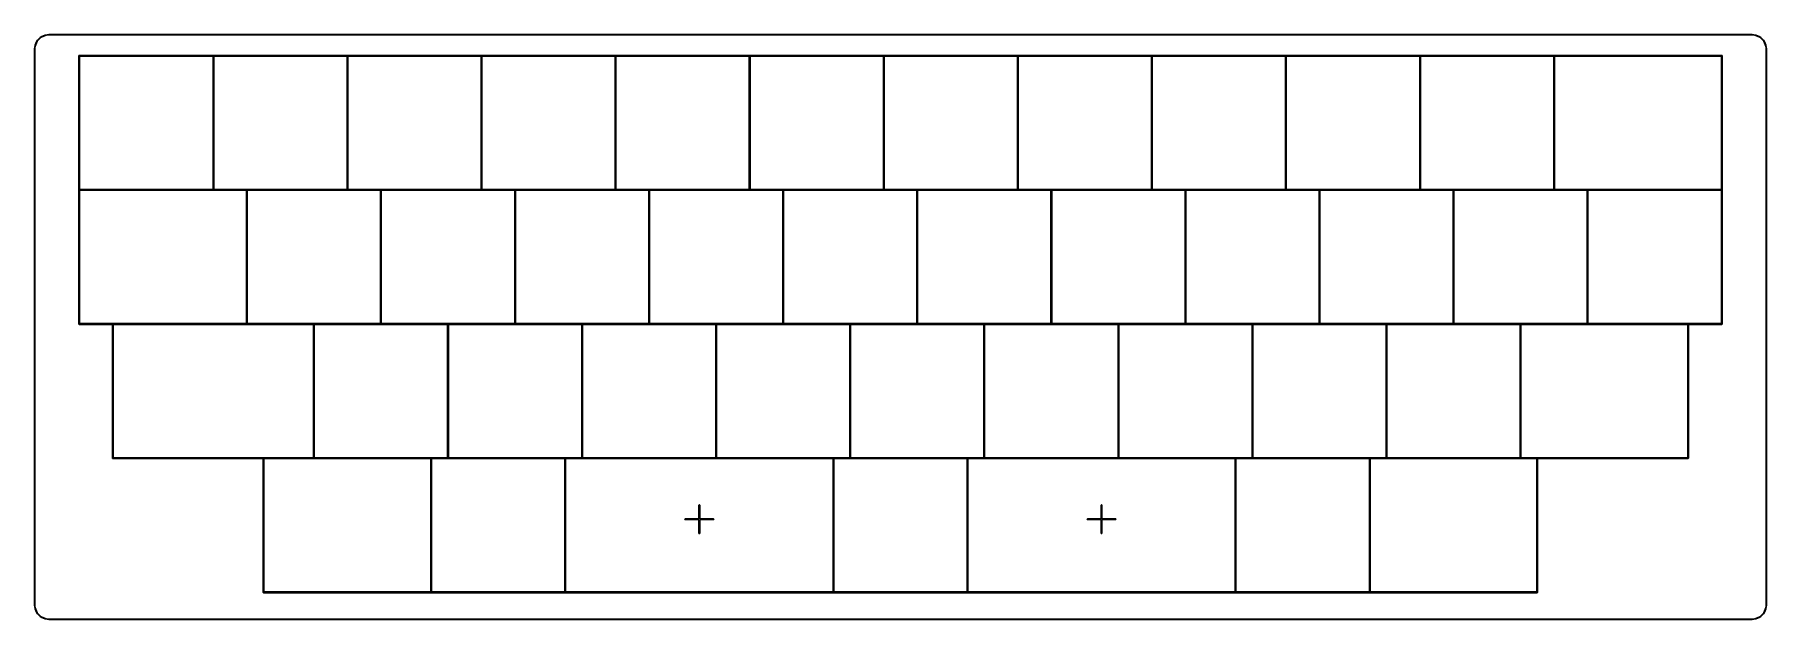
# Model space of a CAD drawing. Extents: x 24 to 270, y -104 to -21.
import ezdxf

# ---------------------------------------------------------------- set-up
doc = ezdxf.new("R2010")
doc.units = 0
doc.layers.add('BLACK', color=7, linetype='CONTINUOUS')

msp = doc.modelspace()

# ---------------------------------------------------------------- linework, layer by layer
at = {"layer": 'BLACK', "linetype": 'CONTINUOUS'}
for p, q in [((23.827549, -22.3625), (23.974709, -22.142258)), ((24.09318, -22.069998), (23.935574, -22.275394)), ((23.974709, -22.142258), (24.149359, -21.943109)), ((24.276248, -21.88693), (24.09318, -22.069998)), ((24.149359, -21.943109), (24.348508, -21.768459)), ((24.481644, -21.729324), (24.276248, -21.88693)), ((24.348508, -21.768459), (24.56875, -21.621299)), ((24.705855, -21.599875), (24.481644, -21.729324)), ((24.56875, -21.621299), (24.806316, -21.504144)), ((24.945045, -21.5008), (24.705855, -21.599875)), ((24.806316, -21.504144), (25.057141, -21.419)), ((25.19512, -21.433793), (24.945045, -21.5008)), ((25.057141, -21.419), (25.316934, -21.367324)), ((25.451802, -21.4), (25.19512, -21.433793)), ((25.316934, -21.367324), (25.58125, -21.35)), ((25.58125, -21.4), (25.451802, -21.4)), ((25.58125, -21.35), (267.58125, -21.35)), ((267.58125, -21.4), (25.58125, -21.4)), ((267.58125, -21.35), (267.84557, -21.367318)), ((267.581251, -21.4), (267.58125, -21.399999)), ((267.58125, -21.399999), (267.58125, -21.4)), ((267.710701, -21.399997), (267.581251, -21.4)), ((267.967388, -21.433784), (267.710701, -21.399997)), ((267.84557, -21.367318), (268.105368, -21.418989)), ((268.217468, -21.500787), (267.967388, -21.433784)), ((268.105368, -21.418989), (268.356199, -21.504129)), ((268.456663, -21.59986), (268.217468, -21.500787)), ((268.356199, -21.504129), (268.593771, -21.621282)), ((268.68088, -21.729307), (268.456663, -21.59986)), ((268.593771, -21.621282), (268.814018, -21.768442)), ((268.886282, -21.886912), (268.68088, -21.729307)), ((268.814018, -21.768442), (269.013173, -21.943091)), ((269.069355, -22.069981), (268.886282, -21.886912)), ((269.013173, -21.943091), (269.187828, -22.142241)), ((269.226966, -22.275379), (269.069355, -22.069981)), ((269.187828, -22.142241), (269.334993, -22.362485)), ((23.55625, -23.375), (23.573574, -23.110684)), ((23.55625, -102.375), (23.55625, -23.375)), ((23.573574, -23.110684), (23.62525, -22.850891)), ((23.640043, -22.98887), (23.60625, -23.245552)), ((23.60625, -23.245552), (23.60625, -23.375)), ((23.60625, -23.375), (23.60625, -102.375)), ((23.62525, -22.850891), (23.710394, -22.600066)), ((23.70705, -22.738795), (23.640043, -22.98887)), ((23.806125, -22.499605), (23.70705, -22.738795)), ((23.710394, -22.600066), (23.827549, -22.3625)), ((23.935574, -22.275394), (23.806125, -22.499605)), ((29.849617, -24.349852), (29.853423, -24.330718)), ((29.849617, -43.399852), (29.849617, -24.349852)), ((29.853423, -24.330718), (29.880483, -24.303658)), ((29.880483, -24.303658), (29.899617, -24.299852)), ((29.899617, -24.299852), (48.949617, -24.299852)), ((29.949617, -24.399852), (29.949617, -43.349852)), ((48.899617, -24.399852), (29.949617, -24.399852)), ((48.899617, -43.349852), (48.899617, -24.399852)), ((48.949617, -24.299852), (67.999617, -24.299852)), ((48.999617, -24.399852), (48.999617, -43.349852)), ((67.949617, -24.399852), (48.999617, -24.399852)), ((67.949617, -43.349852), (67.949617, -24.399852)), ((67.999617, -24.299852), (87.049617, -24.299852)), ((68.049617, -24.399852), (68.049617, -43.349852)), ((86.999617, -24.399852), (68.049617, -24.399852)), ((86.999617, -43.349852), (86.999617, -24.399852)), ((87.049617, -24.299852), (106.099617, -24.299852)), ((87.099617, -24.399852), (87.099617, -43.349852)), ((106.049617, -24.399852), (87.099617, -24.399852)), ((106.049617, -43.349852), (106.049617, -24.399852)), ((106.099617, -24.299852), (125.149617, -24.299852)), ((106.149617, -24.399852), (106.149617, -43.349852)), ((125.099617, -24.399852), (106.149617, -24.399852)), ((125.099617, -43.349852), (125.099617, -24.399852)), ((125.149617, -24.299852), (144.199617, -24.299852)), ((125.199617, -24.399852), (125.199617, -43.349852)), ((144.149617, -24.399852), (125.199617, -24.399852)), ((144.149617, -43.349852), (144.149617, -24.399852)), ((144.199617, -24.299852), (163.249617, -24.299852)), ((144.249617, -24.399852), (144.249617, -43.349852)), ((163.199617, -24.399852), (144.249617, -24.399852)), ((163.199617, -43.349852), (163.199617, -24.399852)), ((163.249617, -24.299852), (182.299617, -24.299852)), ((163.299617, -24.399852), (163.299617, -43.349852)), ((182.249617, -24.399852), (163.299617, -24.399852)), ((182.249617, -43.349852), (182.249617, -24.399852)), ((182.299617, -24.299852), (201.349617, -24.299852)), ((182.349617, -24.399852), (182.349617, -43.349852)), ((201.299617, -24.399852), (182.349617, -24.399852)), ((201.299617, -43.349852), (201.299617, -24.399852)), ((201.349617, -24.299852), (220.399617, -24.299852)), ((201.399617, -24.399852), (201.399617, -43.349852)), ((220.349617, -24.399852), (201.399617, -24.399852)), ((220.349617, -43.349852), (220.349617, -24.399852)), ((220.399617, -24.299852), (239.449617, -24.299852)), ((220.449617, -24.399852), (220.449617, -43.349852)), ((239.399617, -24.399852), (220.449617, -24.399852)), ((239.399617, -43.349852), (239.399617, -24.399852)), ((239.449617, -24.299852), (263.262117, -24.299852)), ((239.499617, -24.399852), (239.499617, -43.349852)), ((263.212117, -24.399852), (239.499617, -24.399852)), ((263.212117, -43.349852), (263.212117, -24.399852)), ((263.262117, -24.299852), (263.281251, -24.303658)), ((263.281251, -24.303658), (263.308311, -24.330718)), ((263.308311, -24.330718), (263.312117, -24.349852)), ((263.312117, -24.349852), (263.312117, -43.399852)), ((269.356418, -22.499592), (269.226966, -22.275379)), ((269.334993, -22.362485), (269.452151, -22.600054)), ((269.455497, -22.738785), (269.356418, -22.499592)), ((269.452151, -22.600054), (269.537298, -22.850883)), ((269.522506, -22.988864), (269.455497, -22.738785)), ((269.5563, -23.24555), (269.522506, -22.988864)), ((269.537298, -22.850883), (269.588975, -23.11068)), ((269.55625, -23.375), (269.5563, -23.374748)), ((269.55625, -102.375), (269.55625, -23.375)), ((269.5563, -23.374748), (269.5563, -23.24555)), ((269.588975, -23.11068), (269.6063, -23.375)), ((269.6063, -23.375), (269.60625, -23.375)), ((269.60625, -23.375), (269.60625, -102.375)), ((29.849617, -62.449852), (29.849617, -43.399852)), ((29.949617, -43.349852), (48.899617, -43.349852)), ((29.949617, -43.449852), (29.949617, -62.399852)), ((48.949617, -43.449852), (29.949617, -43.449852)), ((53.662117, -43.449852), (48.949617, -43.449852)), ((48.999617, -43.349852), (53.712117, -43.349852)), ((53.662117, -62.399852), (53.662117, -43.449852)), ((53.712117, -43.349852), (67.949617, -43.349852)), ((53.762117, -43.449852), (53.762117, -62.399852)), ((67.999617, -43.449852), (53.762117, -43.449852)), ((72.712117, -43.449852), (67.999617, -43.449852)), ((68.049617, -43.349852), (72.762117, -43.349852)), ((72.712117, -62.399852), (72.712117, -43.449852)), ((72.762117, -43.349852), (86.999617, -43.349852)), ((72.812117, -43.449852), (72.812117, -62.399852)), ((87.049617, -43.449852), (72.812117, -43.449852)), ((91.762117, -43.449852), (87.049617, -43.449852)), ((87.099617, -43.349852), (91.812117, -43.349852)), ((91.762117, -62.399852), (91.762117, -43.449852)), ((91.812117, -43.349852), (106.049617, -43.349852)), ((91.862117, -43.449852), (91.862117, -62.399852)), ((106.099617, -43.449852), (91.862117, -43.449852)), ((110.812117, -43.449852), (106.099617, -43.449852)), ((106.149617, -43.349852), (110.862117, -43.349852)), ((110.812117, -62.399852), (110.812117, -43.449852)), ((110.862117, -43.349852), (125.099617, -43.349852)), ((110.912117, -43.449852), (110.912117, -62.399852)), ((125.149617, -43.449852), (110.912117, -43.449852)), ((129.862117, -43.449852), (125.149617, -43.449852)), ((125.199617, -43.349852), (129.912117, -43.349852)), ((129.862117, -62.399852), (129.862117, -43.449852)), ((129.912117, -43.349852), (144.149617, -43.349852)), ((129.962117, -43.449852), (129.962117, -62.399852)), ((144.199617, -43.449852), (129.962117, -43.449852)), ((148.912117, -43.449852), (144.199617, -43.449852)), ((144.249617, -43.349852), (148.962117, -43.349852)), ((148.912117, -62.399852), (148.912117, -43.449852)), ((148.962117, -43.349852), (163.199617, -43.349852)), ((149.012117, -43.449852), (149.012117, -62.399852)), ((163.249617, -43.449852), (149.012117, -43.449852)), ((167.962117, -43.449852), (163.249617, -43.449852)), ((163.299617, -43.349852), (168.012117, -43.349852)), ((167.962117, -62.399852), (167.962117, -43.449852)), ((168.012117, -43.349852), (182.249617, -43.349852)), ((168.062117, -43.449852), (168.062117, -62.399852)), ((182.299617, -43.449852), (168.062117, -43.449852)), ((187.012117, -43.449852), (182.299617, -43.449852)), ((182.349617, -43.349852), (187.062117, -43.349852)), ((187.012117, -62.399852), (187.012117, -43.449852)), ((187.062117, -43.349852), (201.299617, -43.349852)), ((187.112117, -43.449852), (187.112117, -62.399852)), ((201.349617, -43.449852), (187.112117, -43.449852)), ((206.062117, -43.449852), (201.349617, -43.449852)), ((201.399617, -43.349852), (206.112117, -43.349852)), ((206.062117, -62.399852), (206.062117, -43.449852)), ((206.112117, -43.349852), (220.349617, -43.349852)), ((206.162117, -43.449852), (206.162117, -62.399852)), ((220.399617, -43.449852), (206.162117, -43.449852)), ((225.112117, -43.449852), (220.399617, -43.449852)), ((220.449617, -43.349852), (225.162117, -43.349852)), ((225.112117, -62.399852), (225.112117, -43.449852)), ((225.162117, -43.349852), (239.399617, -43.349852)), ((225.212117, -43.449852), (225.212117, -62.399852)), ((239.449617, -43.449852), (225.212117, -43.449852)), ((244.162117, -43.449852), (239.449617, -43.449852)), ((239.499617, -43.349852), (244.212117, -43.349852)), ((244.162117, -62.399852), (244.162117, -43.449852)), ((244.212117, -43.349852), (263.212117, -43.349852)), ((244.262117, -43.449852), (244.262117, -62.399852)), ((263.212117, -43.449852), (244.262117, -43.449852)), ((263.212117, -62.399852), (263.212117, -43.449852)), ((263.312117, -43.399852), (263.312117, -62.449852)), ((29.853423, -62.468986), (29.849617, -62.449852)), ((29.880483, -62.496046), (29.853423, -62.468986)), ((29.899617, -62.499852), (29.880483, -62.496046)), ((34.612117, -62.499852), (29.899617, -62.499852)), ((29.949617, -62.399852), (53.662117, -62.399852)), ((34.612117, -81.499852), (34.612117, -62.499852)), ((34.712117, -62.499852), (34.712117, -81.449852)), ((53.712117, -62.499852), (34.712117, -62.499852)), ((63.187117, -62.499852), (53.712117, -62.499852)), ((53.762117, -62.399852), (63.237117, -62.399852)), ((63.187117, -81.449852), (63.187117, -62.499852)), ((63.237117, -62.399852), (72.712117, -62.399852)), ((63.287117, -62.499852), (63.287117, -81.449852)), ((72.762117, -62.499852), (63.287117, -62.499852)), ((82.237117, -62.499852), (72.762117, -62.499852)), ((72.812117, -62.399852), (82.287117, -62.399852)), ((82.237117, -81.449852), (82.237117, -62.499852)), ((82.287117, -62.399852), (91.762117, -62.399852)), ((82.337117, -62.499852), (82.337117, -81.449852)), ((91.812117, -62.499852), (82.337117, -62.499852)), ((101.287117, -62.499852), (91.812117, -62.499852)), ((91.862117, -62.399852), (101.337117, -62.399852)), ((101.287117, -81.449852), (101.287117, -62.499852)), ((101.337117, -62.399852), (110.812117, -62.399852)), ((101.387117, -62.499852), (101.387117, -81.449852)), ((110.862117, -62.499852), (101.387117, -62.499852)), ((120.337117, -62.499852), (110.862117, -62.499852)), ((110.912117, -62.399852), (120.387117, -62.399852)), ((120.337117, -81.449852), (120.337117, -62.499852)), ((120.387117, -62.399852), (129.862117, -62.399852)), ((120.437117, -62.499852), (120.437117, -81.449852)), ((129.912117, -62.499852), (120.437117, -62.499852)), ((139.387117, -62.499852), (129.912117, -62.499852)), ((129.962117, -62.399852), (139.437117, -62.399852)), ((139.387117, -81.449852), (139.387117, -62.499852)), ((139.437117, -62.399852), (148.912117, -62.399852)), ((139.487117, -62.499852), (139.487117, -81.449852)), ((148.962117, -62.499852), (139.487117, -62.499852)), ((158.437117, -62.499852), (148.962117, -62.499852)), ((149.012117, -62.399852), (158.487117, -62.399852)), ((158.437117, -81.449852), (158.437117, -62.499852)), ((158.487117, -62.399852), (167.962117, -62.399852)), ((158.537117, -62.499852), (158.537117, -81.449852)), ((168.012117, -62.499852), (158.537117, -62.499852)), ((177.487117, -62.499852), (168.012117, -62.499852)), ((168.062117, -62.399852), (177.537117, -62.399852)), ((177.487117, -81.449852), (177.487117, -62.499852)), ((177.537117, -62.399852), (187.012117, -62.399852)), ((177.587117, -62.499852), (177.587117, -81.449852)), ((187.062117, -62.499852), (177.587117, -62.499852)), ((196.537117, -62.499852), (187.062117, -62.499852)), ((187.112117, -62.399852), (196.587117, -62.399852)), ((196.537117, -81.449852), (196.537117, -62.499852)), ((196.587117, -62.399852), (206.062117, -62.399852)), ((196.637117, -62.499852), (196.637117, -81.449852)), ((206.112117, -62.499852), (196.637117, -62.499852)), ((215.587117, -62.499852), (206.112117, -62.499852)), ((206.162117, -62.399852), (215.637117, -62.399852)), ((215.587117, -81.449852), (215.587117, -62.499852)), ((215.637117, -62.399852), (225.112117, -62.399852)), ((215.687117, -62.499852), (215.687117, -81.449852)), ((225.162117, -62.499852), (215.687117, -62.499852)), ((234.637117, -62.499852), (225.162117, -62.499852)), ((225.212117, -62.399852), (234.687117, -62.399852)), ((234.637117, -81.449852), (234.637117, -62.499852)), ((234.687117, -62.399852), (244.162117, -62.399852)), ((234.737117, -62.499852), (234.737117, -81.449852)), ((244.212117, -62.499852), (234.737117, -62.499852)), ((258.449617, -62.499852), (244.212117, -62.499852)), ((244.262117, -62.399852), (258.499617, -62.399852)), ((258.449617, -81.449852), (258.449617, -62.499852)), ((258.499617, -62.399852), (263.212117, -62.399852)), ((263.262117, -62.499852), (258.549617, -62.499852)), ((258.549617, -62.499852), (258.549617, -81.499852)), ((263.281251, -62.496046), (263.262117, -62.499852)), ((263.308311, -62.468986), (263.281251, -62.496046)), ((263.312117, -62.449852), (263.308311, -62.468986)), ((34.615923, -81.518986), (34.612117, -81.499852)), ((34.642983, -81.546046), (34.615923, -81.518986)), ((34.662117, -81.549852), (34.642983, -81.546046)), ((56.036443, -81.549852), (34.662117, -81.549852)), ((34.712117, -81.449852), (63.187117, -81.449852)), ((56.036443, -100.562357), (56.036443, -81.549852)), ((56.136443, -81.562357), (56.136443, -100.512357)), ((79.848943, -81.562357), (56.136443, -81.562357)), ((63.287117, -81.449852), (82.237117, -81.449852)), ((79.848943, -100.512357), (79.848943, -81.562357)), ((79.948943, -81.562357), (79.948943, -100.512357)), ((98.898943, -81.562357), (79.948943, -81.562357)), ((82.337117, -81.449852), (101.287117, -81.449852)), ((98.898943, -100.512357), (98.898943, -81.562357)), ((98.998943, -81.562357), (98.998943, -100.512357)), ((136.998943, -81.562357), (98.998943, -81.562357)), ((101.387117, -81.449852), (120.337117, -81.449852)), ((120.437117, -81.449852), (139.387117, -81.449852)), ((136.998943, -100.512357), (136.998943, -81.562357)), ((137.098943, -81.562357), (137.098943, -100.512357)), ((156.048943, -81.562357), (137.098943, -81.562357)), ((139.487117, -81.449852), (158.437117, -81.449852)), ((156.048943, -100.512357), (156.048943, -81.562357)), ((156.148943, -81.562357), (156.148943, -100.512357)), ((194.148943, -81.562357), (156.148943, -81.562357)), ((158.537117, -81.449852), (177.487117, -81.449852)), ((177.587117, -81.449852), (196.537117, -81.449852)), ((194.148943, -100.512357), (194.148943, -81.562357)), ((194.248943, -81.562357), (194.248943, -100.512357)), ((213.198943, -81.562357), (194.248943, -81.562357)), ((196.637117, -81.449852), (215.587117, -81.449852)), ((213.198943, -100.512357), (213.198943, -81.562357)), ((213.298943, -81.562357), (213.298943, -100.512357)), ((237.011443, -81.562357), (213.298943, -81.562357)), ((215.687117, -81.449852), (234.637117, -81.449852)), ((234.737117, -81.449852), (258.449617, -81.449852)), ((237.011443, -100.512357), (237.011443, -81.562357)), ((258.499617, -81.549852), (237.111443, -81.549852)), ((237.111443, -81.549852), (237.111443, -100.562357)), ((258.518751, -81.546046), (258.499617, -81.549852)), ((258.545811, -81.518986), (258.518751, -81.546046)), ((258.549617, -81.499852), (258.545811, -81.518986)), ((117.948943, -88.182407), (117.952749, -88.163273)), ((117.948943, -90.132407), (117.948943, -88.182407)), ((117.952749, -88.163273), (117.979809, -88.136213)), ((117.979809, -88.136213), (118.018077, -88.136213)), ((118.018077, -88.136213), (118.045137, -88.163273)), ((118.045137, -88.163273), (118.048943, -88.182407)), ((118.048943, -88.182407), (118.048943, -90.132407)), ((175.098943, -88.182407), (175.102749, -88.163273)), ((175.098943, -90.132407), (175.098943, -88.182407)), ((175.102749, -88.163273), (175.129809, -88.136213)), ((175.129809, -88.136213), (175.168077, -88.136213)), ((175.168077, -88.136213), (175.195137, -88.163273)), ((175.195137, -88.163273), (175.198943, -88.182407)), ((175.198943, -88.182407), (175.198943, -90.132407)), ((115.952749, -90.163273), (115.979809, -90.136213)), ((115.952749, -90.201541), (115.952749, -90.163273)), ((115.979809, -90.228601), (115.952749, -90.201541)), ((115.979809, -90.136213), (115.998943, -90.132407)), ((115.998943, -90.232407), (115.979809, -90.228601)), ((115.998943, -90.132407), (117.948943, -90.132407)), ((117.948943, -90.232407), (115.998943, -90.232407)), ((117.948943, -92.182407), (117.948943, -90.232407)), ((118.048943, -90.132407), (119.998943, -90.132407)), ((119.998943, -90.232407), (118.048943, -90.232407)), ((118.048943, -90.232407), (118.048943, -92.182407)), ((119.998943, -90.132407), (120.018077, -90.136213)), ((120.018077, -90.228601), (119.998943, -90.232407)), ((120.018077, -90.136213), (120.045137, -90.163273)), ((120.045137, -90.201541), (120.018077, -90.228601)), ((120.045137, -90.163273), (120.045137, -90.201541)), ((173.102749, -90.163273), (173.129809, -90.136213)), ((173.102749, -90.201541), (173.102749, -90.163273)), ((173.129809, -90.228601), (173.102749, -90.201541)), ((173.129809, -90.136213), (173.148943, -90.132407)), ((173.148943, -90.232407), (173.129809, -90.228601)), ((173.148943, -90.132407), (175.098943, -90.132407)), ((175.098943, -90.232407), (173.148943, -90.232407)), ((175.098943, -92.182407), (175.098943, -90.232407)), ((175.198943, -90.132407), (177.148943, -90.132407)), ((177.148943, -90.232407), (175.198943, -90.232407)), ((175.198943, -90.232407), (175.198943, -92.182407)), ((177.148943, -90.132407), (177.168077, -90.136213)), ((177.168077, -90.228601), (177.148943, -90.232407)), ((177.168077, -90.136213), (177.195137, -90.163273)), ((177.195137, -90.201541), (177.168077, -90.228601)), ((177.195137, -90.163273), (177.195137, -90.201541)), ((117.952749, -92.201541), (117.948943, -92.182407)), ((117.979809, -92.228601), (117.952749, -92.201541)), ((118.018077, -92.228601), (117.979809, -92.228601)), ((118.045137, -92.201541), (118.018077, -92.228601)), ((118.048943, -92.182407), (118.045137, -92.201541)), ((175.102749, -92.201541), (175.098943, -92.182407)), ((175.129809, -92.228601), (175.102749, -92.201541)), ((175.168077, -92.228601), (175.129809, -92.228601)), ((175.195137, -92.201541), (175.168077, -92.228601)), ((175.198943, -92.182407), (175.195137, -92.201541)), ((56.040249, -100.581491), (56.036443, -100.562357)), ((56.067309, -100.608551), (56.040249, -100.581491)), ((56.086443, -100.612357), (56.067309, -100.608551)), ((79.898943, -100.612357), (56.086443, -100.612357)), ((56.136443, -100.512357), (79.848943, -100.512357)), ((98.948943, -100.612357), (79.898943, -100.612357)), ((79.948943, -100.512357), (98.898943, -100.512357)), ((137.048943, -100.612357), (98.948943, -100.612357)), ((98.998943, -100.512357), (136.998943, -100.512357)), ((156.098943, -100.612357), (137.048943, -100.612357)), ((137.098943, -100.512357), (156.048943, -100.512357)), ((194.198943, -100.612357), (156.098943, -100.612357)), ((156.148943, -100.512357), (194.148943, -100.512357)), ((213.248943, -100.612357), (194.198943, -100.612357)), ((194.248943, -100.512357), (213.198943, -100.512357)), ((237.061443, -100.612357), (213.248943, -100.612357)), ((213.298943, -100.512357), (237.011443, -100.512357)), ((237.080577, -100.608551), (237.061443, -100.612357)), ((237.107637, -100.581491), (237.080577, -100.608551)), ((237.111443, -100.562357), (237.107637, -100.581491)), ((23.573574, -102.639316), (23.55625, -102.375)), ((23.62525, -102.899109), (23.573574, -102.639316)), ((23.60625, -102.375), (23.60625, -102.504448)), ((23.60625, -102.504448), (23.640043, -102.76113)), ((23.710394, -103.149934), (23.62525, -102.899109)), ((23.640043, -102.76113), (23.70705, -103.011205)), ((23.70705, -103.011205), (23.806125, -103.250395)), ((23.827549, -103.3875), (23.710394, -103.149934)), ((23.806125, -103.250395), (23.935574, -103.474606)), ((269.226924, -103.474593), (269.356373, -103.250385)), ((269.452105, -103.149927), (269.33495, -103.38749)), ((269.356373, -103.250385), (269.455449, -103.011199)), ((269.537249, -102.899104), (269.452105, -103.149927)), ((269.455449, -103.011199), (269.522457, -102.761126)), ((269.522457, -102.761126), (269.55625, -102.504447)), ((269.588926, -102.639313), (269.537249, -102.899104)), ((269.55625, -102.504447), (269.55625, -102.375)), ((269.60625, -102.375), (269.588926, -102.639313)), ((23.974709, -103.607742), (23.827549, -103.3875)), ((23.935574, -103.474606), (24.09318, -103.680002)), ((24.149359, -103.806891), (23.974709, -103.607742)), ((24.09318, -103.680002), (24.276248, -103.86307)), ((24.348508, -103.981541), (24.149359, -103.806891)), ((24.276248, -103.86307), (24.481644, -104.020676)), ((24.56875, -104.128701), (24.348508, -103.981541)), ((24.481644, -104.020676), (24.705855, -104.150125)), ((24.806316, -104.245856), (24.56875, -104.128701)), ((24.705855, -104.150125), (24.945045, -104.2492)), ((25.057141, -104.331), (24.806316, -104.245856)), ((24.945045, -104.2492), (25.19512, -104.316207)), ((25.316934, -104.382676), (25.057141, -104.331)), ((25.19512, -104.316207), (25.451802, -104.35)), ((25.58125, -104.4), (25.316934, -104.382676)), ((25.451802, -104.35), (25.58125, -104.35)), ((25.58125, -104.35), (267.58125, -104.35)), ((267.581249, -104.4), (25.58125, -104.4)), ((267.58125, -104.4), (267.581249, -104.4)), ((267.58125, -104.35), (267.581251, -104.35)), ((267.581625, -104.399925), (267.58125, -104.4)), ((267.581251, -104.35), (267.581251, -104.34995)), ((267.581251, -104.34995), (267.710698, -104.349954)), ((267.845563, -104.382632), (267.581625, -104.399925)), ((267.710698, -104.349954), (267.967378, -104.316167)), ((268.105355, -104.330962), (267.845563, -104.382632)), ((267.967378, -104.316167), (268.217452, -104.249165)), ((268.35618, -104.245824), (268.105355, -104.330962)), ((268.217452, -104.249165), (268.456641, -104.150095)), ((268.593746, -104.128675), (268.35618, -104.245824)), ((268.456641, -104.150095), (268.680852, -104.020652)), ((268.813988, -103.981519), (268.593746, -104.128675)), ((268.680852, -104.020652), (268.886249, -103.86305)), ((269.013138, -103.806874), (268.813988, -103.981519)), ((268.886249, -103.86305), (269.069317, -103.679986)), ((269.187788, -103.607728), (269.013138, -103.806874)), ((269.069317, -103.679986), (269.226924, -103.474593)), ((269.33495, -103.38749), (269.187788, -103.607728))]:
    msp.add_line(p, q, dxfattribs=at)

doc.saveas('drawing.dxf')
